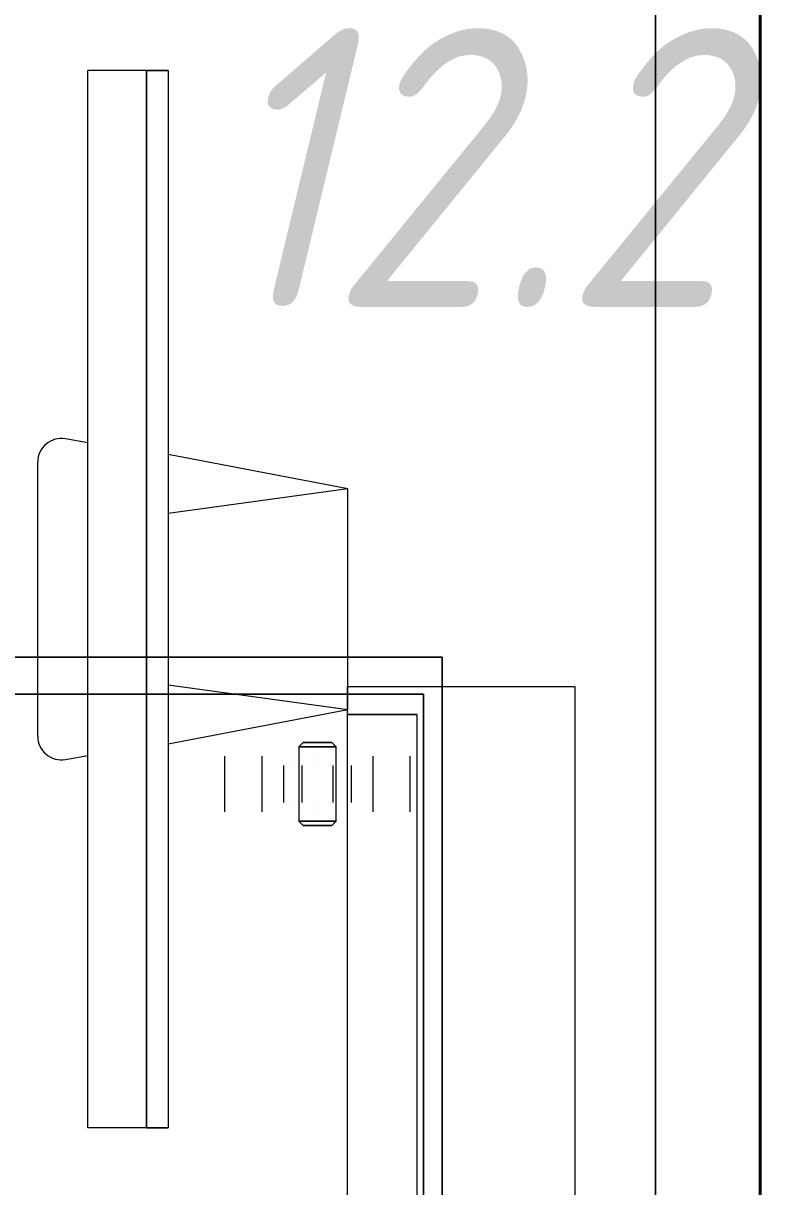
# Model space of a CAD drawing. Header units: millimetres. Extents: x -32954 to 151739, y -65671 to 56243.
# Drawn here: x -567 to -167, y -21930 to -21304 of the extents above; entities that cross this region are included whole.
import ezdxf

# ---------------------------------------------------------------- set-up
doc = ezdxf.new("R2010")
doc.units = ezdxf.units.MM
for name, color, linetype, lineweight in [('I-FURN', 7, 'Continuous', 9), ('M-EQPM', 7, 'Continuous', 9), ('M-EQPM-IDEN', 7, 'Continuous', 9), ('Стены разрез', 7, 'Continuous', 40)]:
    doc.layers.add(name, color=color, linetype=linetype, lineweight=lineweight)
doc.styles.add('GOST Common_I', font='GOST_Common Italic.ttf', dxfattribs={"width": 0.9, "height": 150})

# ---------------------------------------------------------------- blocks, each defined once
blk = doc.blocks.new('Н02_Негатоскоп двухкадровый - Негатоскоп Иксвью-1520-8000979-О_ТХ_01')
at = {"layer": 'M-EQPM'}
for p, q in [((-500, -85), (-500, 0)), ((-500, -85), (-500, 0)), ((-500, 0), (500, 0)), ((-500, 0), (500, 0)), ((-500, -122.28), (-500, -85)), ((-500, -122.28), (-500, -85)), ((-485, -85), (-485, -122.28)), ((-485, -122.28), (-485, -85)), ((-485, -85), (485, -85)), ((-485, -85), (485, -85)), ((500, -122.28), (-500, -122.28)), ((500, -122.28), (-500, -122.28)), ((485, -122.28), (-485, -122.28)), ((485, -122.28), (-485, -122.28))]:
    blk.add_line(p, q, dxfattribs=at)
blk = doc.blocks.new('М167_Стол рабочий _ тумба подкатная - Стол рабочий _ тумба 1200 ГКБ-10528343-О_ТХ_01')
at = {"layer": 'I-FURN'}
for p, q in [((-120, -225), (-120, 245)), ((-120, -225), (-120, 245)), ((-120, -225), (-120, 245)), ((-120, 245), (-120, -225)), ((-120, 245), (-120, -225)), ((-120, 245), (-120, -225)), ((-100, -235), (-100, 235)), ((-100, 235), (-100, -235)), ((-153.31, -117.91), (-183.31, -117.91)), ((-153.31, -137.91), (-183.31, -137.91)), ((-158.31, -137.91), (-178.31, -137.91)), ((-158.31, -149.66), (-178.31, -149.66)), ((-158.31, -149.66), (-178.31, -149.66)), ((-178.31, -154.66), (-178.31, -154.66)), ((-178.31, -154.66), (-178.31, -154.66)), ((-178.31, -154.66), (-178.31, -154.66)), ((-178.31, -154.66), (-178.31, -154.66)), ((-158.31, -154.66), (-158.31, -154.66)), ((-158.31, -154.66), (-158.31, -154.66)), ((-158.31, -154.66), (-158.31, -154.66)), ((-158.31, -154.66), (-158.31, -154.66)), ((-188.31, -157.91), (-190.59, -160.2)), ((-190.59, -175.63), (-190.59, -160.2)), ((-190.59, -160.2), (-190.59, -175.63)), ((-148.31, -157.91), (-188.31, -157.91)), ((-188.31, -157.91), (-188.31, -177.91)), ((-188.31, -177.91), (-188.31, -157.91)), ((-158.31, -157.91), (-178.31, -157.91)), ((-178.31, -159.66), (-158.31, -159.66)), ((-178.31, -159.66), (-158.31, -159.66)), ((-146.02, -160.2), (-148.31, -157.91)), ((-148.31, -177.91), (-148.31, -157.91)), ((-148.31, -157.91), (-148.31, -177.91)), ((-146.02, -175.63), (-146.02, -160.2)), ((-146.02, -160.2), (-146.02, -175.63)), ((-183.31, -167.91), (-183.31, -167.91)), ((-183.31, -167.91), (-183.31, -167.91)), ((-183.31, -167.91), (-183.31, -167.91)), ((-183.31, -167.91), (-183.31, -167.91)), ((-178.31, -167.91), (-178.31, -167.91)), ((-178.31, -167.91), (-178.31, -167.91)), ((-178.31, -167.91), (-178.31, -167.91)), ((-178.31, -167.91), (-178.31, -167.91)), ((-158.31, -167.91), (-158.31, -167.91)), ((-158.31, -167.91), (-158.31, -167.91)), ((-158.31, -167.91), (-158.31, -167.91)), ((-158.31, -167.91), (-158.31, -167.91)), ((-153.31, -167.91), (-153.31, -167.91)), ((-153.31, -167.91), (-153.31, -167.91)), ((-153.31, -167.91), (-153.31, -167.91)), ((-153.31, -167.91), (-153.31, -167.91)), ((-190.59, -175.63), (-188.31, -177.91)), ((-188.31, -177.91), (-148.31, -177.91)), ((-158.31, -176.17), (-178.31, -176.17)), ((-158.31, -176.17), (-178.31, -176.17)), ((-178.31, -177.91), (-158.31, -177.91)), ((-178.31, -181.17), (-178.31, -181.17)), ((-178.31, -181.17), (-178.31, -181.17)), ((-178.31, -181.17), (-178.31, -181.17)), ((-178.31, -181.17), (-178.31, -181.17)), ((-158.31, -181.17), (-158.31, -181.17)), ((-158.31, -181.17), (-158.31, -181.17)), ((-158.31, -181.17), (-158.31, -181.17)), ((-158.31, -181.17), (-158.31, -181.17)), ((-148.31, -177.91), (-146.02, -175.63)), ((-178.31, -186.17), (-158.31, -186.17)), ((-178.31, -186.17), (-158.31, -186.17)), ((-183.31, -197.91), (-153.31, -197.91)), ((-178.31, -197.91), (-158.31, -197.91)), ((-183.31, -217.91), (-153.31, -217.91)), ((-120, -225), (-480, -225)), ((-480, -225), (-120, -225)), ((-120, -225), (-480, -225)), ((-480, -225), (-120, -225)), ((-120, -225), (-480, -225)), ((-480, -225), (-120, -225)), ((-500, -235), (-100, -235)), ((-100, -235), (-500, -235)), ((-600, -350), (600, -350)), ((600, -350), (-600, -350))]:
    blk.add_line(p, q, dxfattribs=at)
blk = doc.blocks.new('АРМ_Компьютер - ГКБ_АРМ2 _3_2_-10173054-О_ТХ_01')
at = {"layer": 'M-EQPM'}
for p, q in [((-73.76, 137.58), (73.76, 137.58)), ((-86.27, 122.67), (-84.14, 110.56)), ((84.14, 110.56), (86.27, 122.67)), ((-284.46, 67.38), (-284.46, 110.56)), ((-284.46, 110.56), (284.46, 110.56)), ((284.46, 67.38), (284.46, 110.56)), ((-284.46, 79.06), (-284.46, 67.38)), ((-284.46, 78.3), (-284.46, 79.06)), ((-284.46, 79.06), (284.46, 79.06)), ((284.46, 79.06), (-284.46, 79.06)), ((-284.46, 67.38), (-284.46, 78.3)), ((284.46, 79.06), (284.46, 78.3)), ((284.46, 67.38), (284.46, 79.06)), ((284.46, 78.3), (284.46, 67.38)), ((284.46, 67.38), (-284.46, 67.38)), ((284.46, 67.38), (-284.46, 67.38)), ((284.46, 67.38), (-284.46, 67.38)), ((-77.87, 67.38), (-59.46, -29.37)), ((-46.12, 67.38), (-59.46, -29.37)), ((59.46, -29.37), (46.12, 67.38)), ((59.46, -29.37), (77.87, 67.38)), ((-59.46, -29.37), (59.46, -29.37))]:
    blk.add_line(p, q, dxfattribs=at)
for centre, start, end in [((-73.76, 124.88), 90, 190), ((73.76, 124.88), 350, 90)]:
    blk.add_arc(centre, 12.7, start, end, dxfattribs=at)

msp = doc.modelspace()

# ---------------------------------------------------------------- linework, layer by layer
at = {"layer": 'Стены разрез'}
msp.add_line((-170, -20884.43), (-170, -26254.43), dxfattribs=at)

# ---------------------------------------------------------------- block references
at = {"layer": 'I-FURN', "rotation": 90.00000000000053}
msp.add_blockref('М167_Стол рабочий _ тумба подкатная - Стол рабочий _ тумба 1200 ГКБ-10528343-О_ТХ_01', (-576.27, -21544.83), dxfattribs=at)
at = {"layer": 'M-EQPM'}
for name, p, rotation in [('АРМ_Компьютер - ГКБ_АРМ2 _3_2_-10173054-О_ТХ_01', (-421.43, -21613.7), 90.00000000000053), ('Н02_Негатоскоп двухкадровый - Негатоскоп Иксвью-1520-8000979-О_ТХ_01', (-269.81, -22160.69), 269.9999999999989)]:
    msp.add_blockref(name, p, dxfattribs=dict(at, rotation=rotation))

# ---------------------------------------------------------------- texts
at = {"layer": 'M-EQPM-IDEN', "insert": (-466.71, -21306.41), "char_height": 150, "width": 382.4049, "attachment_point": 1, "style": 'GOST Common_I'}
msp.add_mtext('12.2', dxfattribs=at)

doc.saveas('drawing.dxf')
